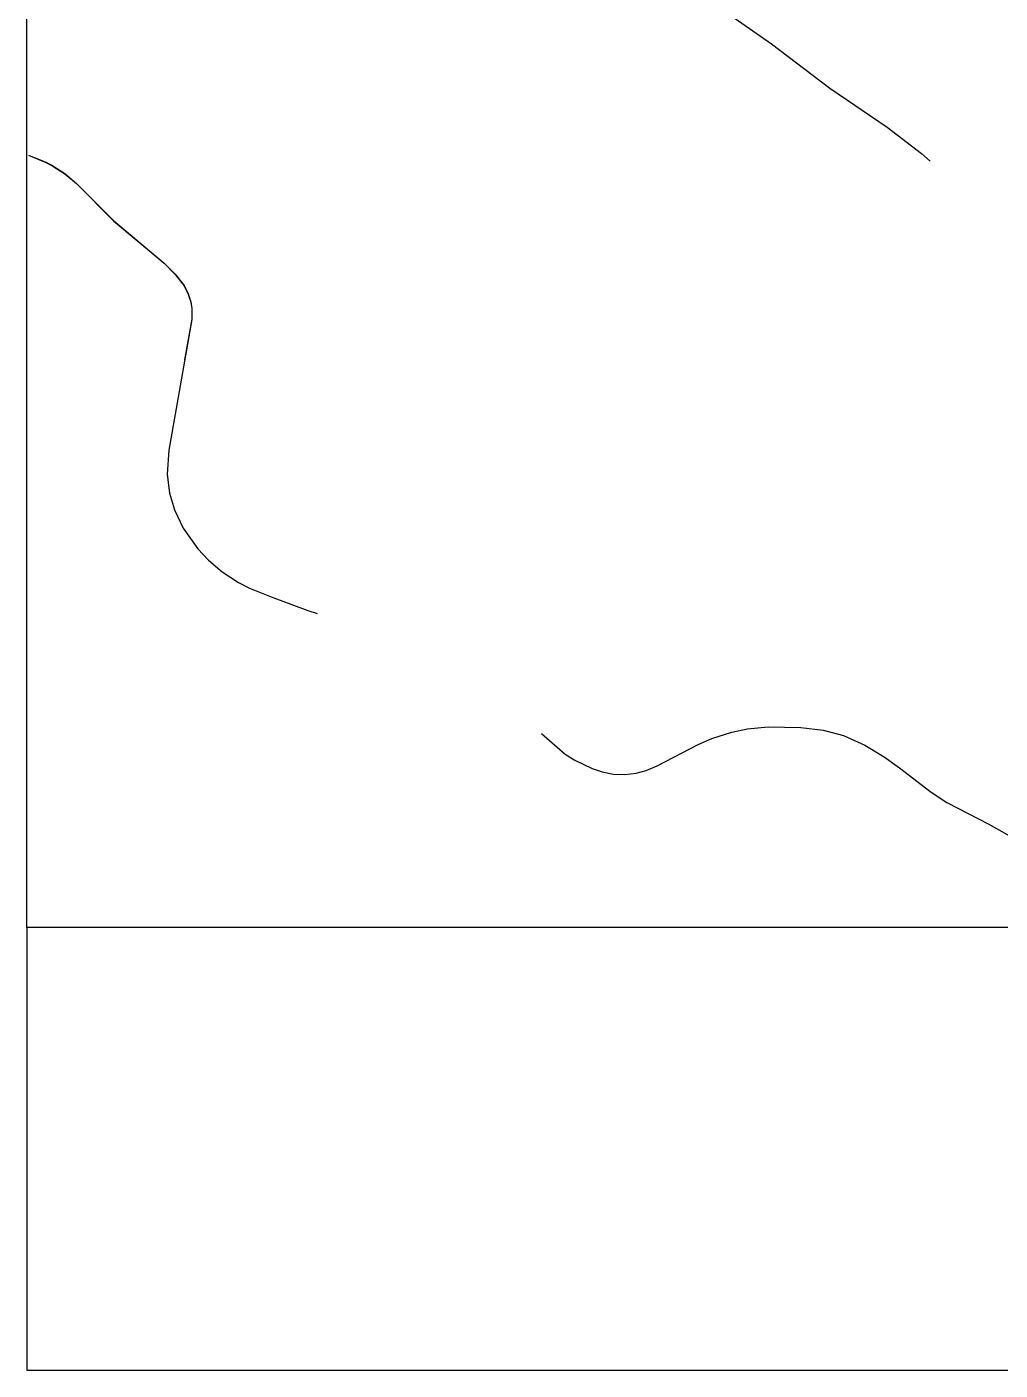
# Model space of a CAD drawing. Header units: millimetres. Extents: x 0 to 42050, y 0 to 29700.
# Drawn here: x 32800 to 34265, y 23652 to 25675 of the extents above; entities that cross this region are included whole.
import ezdxf

# ---------------------------------------------------------------- set-up
doc = ezdxf.new("R2010")
doc.units = ezdxf.units.MM
doc.header["$LTSCALE"] = 50
doc.layers.add('CHAVE', color=8, linetype='Continuous', transparency=0.4)
doc.layers.add('FRL5', color=5, linetype='Continuous')

# ---------------------------------------------------------------- blocks, each defined once
blk = doc.blocks.new('A$C348914f2')
at = {"layer": 'CHAVE', "flags": 128}
for points in [[(-7701.9, -3499.8), (-7628.8, -3550.7), (-7541, -3617.3), (-7454.7, -3676.1), (-7403.1, -3715.9), (-7390, -3727.2)], [(-8747.3, -3718.2), (-8722.3, -3728.5), (-8712.5, -3733.3), (-8692.9, -3745.9), (-8675.4, -3760.8), (-8619.7, -3816.7), (-8543.2, -3880.7), (-8526.7, -3897.3), (-8513.2, -3914.5), (-8507.2, -3927.2), (-8503.3, -3939.2), (-8501.6, -3948.9), (-8501.7, -3965.4), (-8512.5, -4026.3)], [(-8747.3, -3718.5), (-8722.2, -3728.8), (-8712.4, -3733.6), (-8692.9, -3746.2), (-8675.3, -3761.1), (-8619.6, -3817.1), (-8543.1, -3881), (-8526.6, -3897.7), (-8513.1, -3914.9), (-8507.1, -3927.5), (-8503.2, -3939.6), (-8501.5, -3949.2), (-8501.6, -3965.7), (-8536.4, -4162.4), (-8538.8, -4198.8), (-8535.2, -4227.2), (-8527.7, -4252.1), (-8514.8, -4279.8), (-8492.4, -4310.8), (-8476.3, -4327.9), (-8455.9, -4345.5), (-8431.3, -4361.9), (-8415, -4370), (-8382.3, -4383.5), (-8327, -4403.6), (-8312.9, -4408.2)], [(-7975.3, -4589), (-7939.7, -4619.9)], [(-7939.7, -4619.9), (-7925, -4629), (-7898.7, -4641.7), (-7883.8, -4646.9), (-7866.6, -4650.2), (-7849.9, -4650.7), (-7832.6, -4648.5), (-7817.7, -4644.5), (-7801, -4637.8), (-7739.1, -4605.7), (-7718.8, -4596.7), (-7688.8, -4586.8), (-7665.2, -4582), (-7633.7, -4579.2), (-7584.8, -4580.2), (-7551.3, -4584), (-7520.4, -4592.1), (-7488.3, -4606.7), (-7459.4, -4624.2), (-7436.2, -4640.6), (-7388.3, -4677.5), (-7365.1, -4692.7), (-7301.5, -4725.5), (-7270.4, -4743.3)], [(-7939.7, -4619.9), (-7938.7, -4620.5)]]:
    blk.add_lwpolyline(points, dxfattribs=at)
at = {"layer": 'FRL5'}
for points in [[(-8750, 0), (0, 0), (0, -4880.9), (-8750, -4880.9)], [(-8750, -5547.6), (0, -5547.6), (0, -4880.9), (-8750, -4880.9)]]:
    blk.add_lwpolyline(points, close=True, dxfattribs=at)

msp = doc.modelspace()

# ---------------------------------------------------------------- block references
msp.add_blockref('A$C348914f2', (41550, 29200))

doc.saveas('drawing.dxf')
